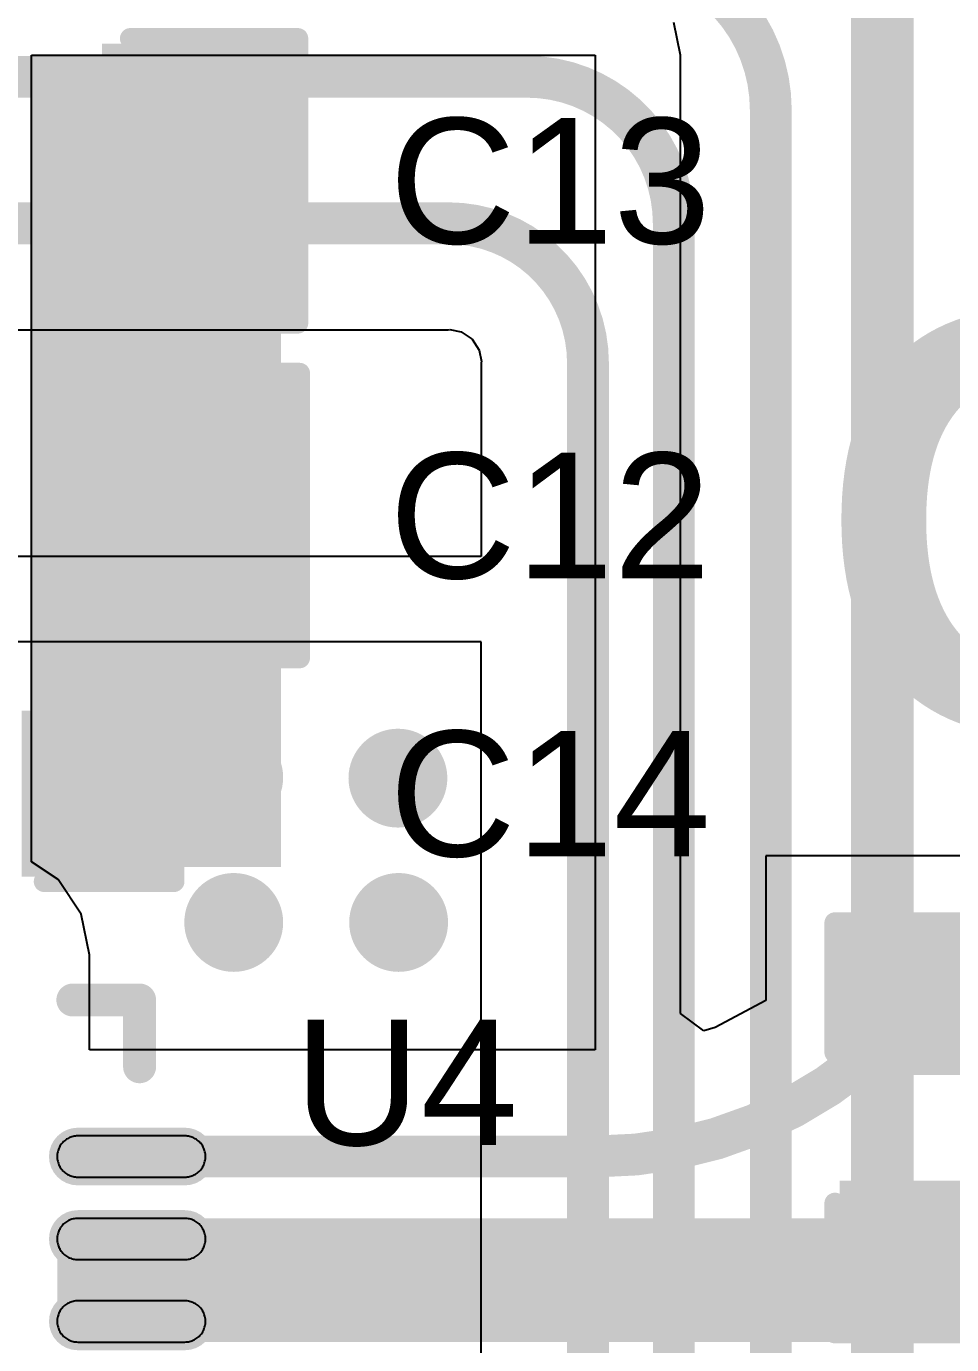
# Model space of a CAD drawing. Header units: inches. Extents: x 0.38 to 9.66, y 2.79 to 4.95.
# Drawn here: x 5.5558 to 5.7769, y 3.954 to 4.269 of the extents above; entities that cross this region are included whole.
import ezdxf

# ---------------------------------------------------------------- set-up
doc = ezdxf.new("R2010")
doc.units = ezdxf.units.IN
doc.header["$MEASUREMENT"] = 0
for name, color, linetype in [('Bottom Layer', 5, 'Continuous'), ('Top Layer', 1, 'Continuous'), ('Top Overlay', 2, 'Continuous'), ('Top Paste', 8, 'Continuous'), ('Top Solder', 216, 'Continuous'), ('Via Holes', 16, 'Continuous')]:
    doc.layers.add(name, color=color, linetype=linetype)
doc.styles.add('Arial', font='', dxfattribs={"height": 0.2})
doc.styles.add('Arial_Bold', font='', dxfattribs={"height": 0.2})
doc.styles.get('Arial').set_extended_font_data('Arial')
doc.styles.get('Arial_Bold').set_extended_font_data('Arial', bold=True)

# ---------------------------------------------------------------- blocks, each defined once
blk = doc.blocks.new('QFN_32_L5_0_W5_0_P0_50_BL_EP3_8_4')
at = {"layer": 'Top Layer'}
h = blk.add_hatch(color=1, dxfattribs=at)
edge = h.paths.add_edge_path()
edge.add_arc((-0.0689, 0.091535), 0.004921, 180, 360)
edge.add_line((-0.063979, 0.091535), (-0.063979, 0.117125))
edge.add_arc((-0.0689, 0.117125), 0.004921, 0, 180)
edge.add_line((-0.073821, 0.117125), (-0.073821, 0.091535))
h = blk.add_hatch(color=1, dxfattribs=at)
edge = h.paths.add_edge_path()
edge.add_arc((-0.0492, 0.091535), 0.004921, 180, 360)
edge.add_line((-0.044278, 0.091535), (-0.044278, 0.117125))
edge.add_arc((-0.0492, 0.117125), 0.004921, 0, 180)
edge.add_line((-0.054122, 0.117125), (-0.054122, 0.091535))
h = blk.add_hatch(color=1, dxfattribs=at)
edge = h.paths.add_edge_path()
edge.add_arc((-0.0295, 0.091535), 0.004921, 180, 360)
edge.add_line((-0.024578, 0.091535), (-0.024578, 0.117125))
edge.add_arc((-0.0295, 0.117125), 0.004921, 0, 180)
edge.add_line((-0.034422, 0.117125), (-0.034422, 0.091535))
at = {"layer": 'Top Solder'}
h = blk.add_hatch(color=216, dxfattribs=at)
edge = h.paths.add_edge_path()
edge.add_arc((-0.0689, 0.091535), 0.00689, 180, 360)
edge.add_line((-0.06201, 0.091535), (-0.06201, 0.117125))
edge.add_arc((-0.0689, 0.117125), 0.00689, 0, 180)
edge.add_line((-0.07579, 0.117125), (-0.07579, 0.091535))
h = blk.add_hatch(color=216, dxfattribs=at)
edge = h.paths.add_edge_path()
edge.add_arc((-0.0492, 0.091535), 0.00689, 180, 360)
edge.add_line((-0.042309, 0.091535), (-0.042309, 0.117125))
edge.add_arc((-0.0492, 0.117125), 0.00689, 0, 180)
edge.add_line((-0.056091, 0.117125), (-0.056091, 0.091535))
h = blk.add_hatch(color=216, dxfattribs=at)
edge = h.paths.add_edge_path()
edge.add_arc((-0.0295, 0.091535), 0.00689, 180, 360)
edge.add_line((-0.02261, 0.091535), (-0.02261, 0.117125))
edge.add_arc((-0.0295, 0.117125), 0.00689, 0, 180)
edge.add_line((-0.03639, 0.117125), (-0.03639, 0.091535))
at = {"layer": 'Top Overlay'}
for points in [[(-0.106303, 0.090353, 0.007874, 0.007874, 0), (-0.106303, 0.106303, 0.007874, 0.007874, 0)], [(-0.090353, 0.106303, 0.007874, 0.007874, 0), (-0.106303, 0.106303, 0.007874, 0.007874, 0)]]:
    blk.add_lwpolyline(points, format="xyseb", dxfattribs=at)
for points in [[(-0.108272, 0.106303, 0.003937, 0.003937, 1), (-0.104334, 0.106303, 0.003937, 0.003937, 1)], [(-0.108272, 0.106303, 0.003937, 0.003937, 1), (-0.104334, 0.106303, 0.003937, 0.003937, 1)], [(-0.092322, 0.106303, 0.003937, 0.003937, 1), (-0.088385, 0.106303, 0.003937, 0.003937, 1)], [(-0.108272, 0.090353, 0.003937, 0.003937, 1), (-0.104334, 0.090353, 0.003937, 0.003937, 1)]]:
    blk.add_lwpolyline(points, format="xyseb", close=True, dxfattribs=at)
at = {"layer": 'Top Paste'}
for p, q in [((-0.073012, 0.11983), (-0.073163, 0.119586)), ((-0.072848, 0.120064), (-0.073012, 0.11983)), ((-0.07267, 0.120289), (-0.072848, 0.120064)), ((-0.07248, 0.120503), (-0.07267, 0.120289)), ((-0.072278, 0.120705), (-0.07248, 0.120503)), ((-0.072064, 0.120895), (-0.072278, 0.120705)), ((-0.071839, 0.121073), (-0.072064, 0.120895)), ((-0.071605, 0.121237), (-0.071839, 0.121073)), ((-0.071361, 0.121388), (-0.071605, 0.121237)), ((-0.071109, 0.121523), (-0.071361, 0.121388)), ((-0.07085, 0.121644), (-0.071109, 0.121523)), ((-0.070583, 0.12175), (-0.07085, 0.121644)), ((-0.070312, 0.12184), (-0.070583, 0.12175)), ((-0.070035, 0.121914), (-0.070312, 0.12184)), ((-0.069755, 0.121972), (-0.070035, 0.121914)), ((-0.069471, 0.122014), (-0.069755, 0.121972)), ((-0.069186, 0.122039), (-0.069471, 0.122014)), ((-0.0689, 0.122047), (-0.069186, 0.122039)), ((-0.069186, 0.122039), (-0.069186, 0.122039)), ((-0.068614, 0.122039), (-0.0689, 0.122047)), ((-0.068329, 0.122014), (-0.068614, 0.122039)), ((-0.068045, 0.121972), (-0.068329, 0.122014)), ((-0.067765, 0.121914), (-0.068045, 0.121972)), ((-0.067488, 0.12184), (-0.067765, 0.121914)), ((-0.067217, 0.12175), (-0.067488, 0.12184)), ((-0.06695, 0.121644), (-0.067217, 0.12175)), ((-0.066691, 0.121523), (-0.06695, 0.121644)), ((-0.066439, 0.121388), (-0.066691, 0.121523)), ((-0.066195, 0.121237), (-0.066439, 0.121388)), ((-0.065961, 0.121073), (-0.066195, 0.121237)), ((-0.065736, 0.120895), (-0.065961, 0.121073)), ((-0.065522, 0.120705), (-0.065736, 0.120895)), ((-0.06532, 0.120503), (-0.065522, 0.120705)), ((-0.06513, 0.120289), (-0.06532, 0.120503)), ((-0.064952, 0.120064), (-0.06513, 0.120289)), ((-0.064788, 0.11983), (-0.064952, 0.120064)), ((-0.064637, 0.119586), (-0.064788, 0.11983)), ((-0.053312, 0.11983), (-0.053463, 0.119586)), ((-0.053148, 0.120064), (-0.053312, 0.11983)), ((-0.05297, 0.120289), (-0.053148, 0.120064)), ((-0.05278, 0.120503), (-0.05297, 0.120289)), ((-0.052578, 0.120705), (-0.05278, 0.120503)), ((-0.052364, 0.120895), (-0.052578, 0.120705)), ((-0.052139, 0.121073), (-0.052364, 0.120895)), ((-0.051905, 0.121237), (-0.052139, 0.121073)), ((-0.051661, 0.121388), (-0.051905, 0.121237)), ((-0.051409, 0.121523), (-0.051661, 0.121388)), ((-0.05115, 0.121644), (-0.051409, 0.121523)), ((-0.050883, 0.12175), (-0.05115, 0.121644)), ((-0.050612, 0.12184), (-0.050883, 0.12175)), ((-0.050335, 0.121914), (-0.050612, 0.12184)), ((-0.050055, 0.121972), (-0.050335, 0.121914)), ((-0.049771, 0.122014), (-0.050055, 0.121972)), ((-0.049486, 0.122039), (-0.049771, 0.122014)), ((-0.0492, 0.122047), (-0.049486, 0.122039)), ((-0.049486, 0.122039), (-0.049486, 0.122039)), ((-0.048914, 0.122039), (-0.0492, 0.122047)), ((-0.048629, 0.122014), (-0.048914, 0.122039)), ((-0.048345, 0.121972), (-0.048629, 0.122014)), ((-0.048065, 0.121914), (-0.048345, 0.121972)), ((-0.047788, 0.12184), (-0.048065, 0.121914)), ((-0.047517, 0.12175), (-0.047788, 0.12184)), ((-0.04725, 0.121644), (-0.047517, 0.12175)), ((-0.046991, 0.121523), (-0.04725, 0.121644)), ((-0.046739, 0.121388), (-0.046991, 0.121523)), ((-0.046495, 0.121237), (-0.046739, 0.121388)), ((-0.046261, 0.121073), (-0.046495, 0.121237)), ((-0.046036, 0.120895), (-0.046261, 0.121073)), ((-0.045822, 0.120705), (-0.046036, 0.120895)), ((-0.04562, 0.120503), (-0.045822, 0.120705)), ((-0.04543, 0.120289), (-0.04562, 0.120503)), ((-0.045252, 0.120064), (-0.04543, 0.120289)), ((-0.045088, 0.11983), (-0.045252, 0.120064)), ((-0.044937, 0.119586), (-0.045088, 0.11983)), ((-0.033612, 0.11983), (-0.033763, 0.119586)), ((-0.033448, 0.120064), (-0.033612, 0.11983)), ((-0.03327, 0.120289), (-0.033448, 0.120064)), ((-0.03308, 0.120503), (-0.03327, 0.120289)), ((-0.032878, 0.120705), (-0.03308, 0.120503)), ((-0.032664, 0.120895), (-0.032878, 0.120705)), ((-0.032439, 0.121073), (-0.032664, 0.120895)), ((-0.032205, 0.121237), (-0.032439, 0.121073)), ((-0.031961, 0.121388), (-0.032205, 0.121237)), ((-0.031709, 0.121523), (-0.031961, 0.121388)), ((-0.03145, 0.121644), (-0.031709, 0.121523)), ((-0.031183, 0.12175), (-0.03145, 0.121644)), ((-0.030912, 0.12184), (-0.031183, 0.12175)), ((-0.030635, 0.121914), (-0.030912, 0.12184)), ((-0.030355, 0.121972), (-0.030635, 0.121914)), ((-0.030071, 0.122014), (-0.030355, 0.121972)), ((-0.029786, 0.122039), (-0.030071, 0.122014)), ((-0.0295, 0.122047), (-0.029786, 0.122039)), ((-0.029786, 0.122039), (-0.029786, 0.122039)), ((-0.029214, 0.122039), (-0.0295, 0.122047)), ((-0.028929, 0.122014), (-0.029214, 0.122039)), ((-0.028645, 0.121972), (-0.028929, 0.122014)), ((-0.028365, 0.121914), (-0.028645, 0.121972)), ((-0.028088, 0.12184), (-0.028365, 0.121914)), ((-0.027817, 0.12175), (-0.028088, 0.12184)), ((-0.02755, 0.121644), (-0.027817, 0.12175)), ((-0.027291, 0.121523), (-0.02755, 0.121644)), ((-0.027039, 0.121388), (-0.027291, 0.121523)), ((-0.026795, 0.121237), (-0.027039, 0.121388)), ((-0.026561, 0.121073), (-0.026795, 0.121237)), ((-0.026336, 0.120895), (-0.026561, 0.121073)), ((-0.026122, 0.120705), (-0.026336, 0.120895)), ((-0.02592, 0.120503), (-0.026122, 0.120705)), ((-0.02573, 0.120289), (-0.02592, 0.120503)), ((-0.025552, 0.120064), (-0.02573, 0.120289)), ((-0.025388, 0.11983), (-0.025552, 0.120064)), ((-0.025237, 0.119586), (-0.025388, 0.11983)), ((-0.073814, 0.117411), (-0.073822, 0.117125)), ((-0.073822, 0.117125), (-0.073822, 0.091535)), ((-0.073789, 0.117696), (-0.073814, 0.117411)), ((-0.073747, 0.11798), (-0.073789, 0.117696)), ((-0.073689, 0.11826), (-0.073747, 0.11798)), ((-0.073615, 0.118537), (-0.073689, 0.11826)), ((-0.073525, 0.118808), (-0.073615, 0.118537)), ((-0.073419, 0.119075), (-0.073525, 0.118808)), ((-0.073298, 0.119334), (-0.073419, 0.119075)), ((-0.073163, 0.119586), (-0.073298, 0.119334)), ((-0.064502, 0.119334), (-0.064637, 0.119586)), ((-0.064381, 0.119075), (-0.064502, 0.119334)), ((-0.064275, 0.118808), (-0.064381, 0.119075)), ((-0.064185, 0.118537), (-0.064275, 0.118808)), ((-0.064111, 0.11826), (-0.064185, 0.118537)), ((-0.064053, 0.11798), (-0.064111, 0.11826)), ((-0.064011, 0.117696), (-0.064053, 0.11798)), ((-0.063986, 0.117411), (-0.064011, 0.117696)), ((-0.063978, 0.117125), (-0.063986, 0.117411)), ((-0.063978, 0.091535), (-0.063978, 0.117125)), ((-0.054114, 0.117411), (-0.054122, 0.117125)), ((-0.054122, 0.117125), (-0.054122, 0.091535)), ((-0.054089, 0.117696), (-0.054114, 0.117411)), ((-0.054047, 0.11798), (-0.054089, 0.117696)), ((-0.053989, 0.11826), (-0.054047, 0.11798)), ((-0.053915, 0.118537), (-0.053989, 0.11826)), ((-0.053825, 0.118808), (-0.053915, 0.118537)), ((-0.053719, 0.119075), (-0.053825, 0.118808)), ((-0.053598, 0.119334), (-0.053719, 0.119075)), ((-0.053463, 0.119586), (-0.053598, 0.119334)), ((-0.044802, 0.119334), (-0.044937, 0.119586)), ((-0.044681, 0.119075), (-0.044802, 0.119334)), ((-0.044575, 0.118808), (-0.044681, 0.119075)), ((-0.044485, 0.118537), (-0.044575, 0.118808)), ((-0.044411, 0.11826), (-0.044485, 0.118537)), ((-0.044353, 0.11798), (-0.044411, 0.11826)), ((-0.044311, 0.117696), (-0.044353, 0.11798)), ((-0.044286, 0.117411), (-0.044311, 0.117696)), ((-0.044278, 0.117125), (-0.044286, 0.117411)), ((-0.044278, 0.091535), (-0.044278, 0.117125)), ((-0.034414, 0.117411), (-0.034422, 0.117125)), ((-0.034422, 0.117125), (-0.034422, 0.091535)), ((-0.034389, 0.117696), (-0.034414, 0.117411)), ((-0.034347, 0.11798), (-0.034389, 0.117696)), ((-0.034289, 0.11826), (-0.034347, 0.11798)), ((-0.034215, 0.118537), (-0.034289, 0.11826)), ((-0.034125, 0.118808), (-0.034215, 0.118537)), ((-0.034019, 0.119075), (-0.034125, 0.118808)), ((-0.033898, 0.119334), (-0.034019, 0.119075)), ((-0.033763, 0.119586), (-0.033898, 0.119334)), ((-0.025102, 0.119334), (-0.025237, 0.119586)), ((-0.024981, 0.119075), (-0.025102, 0.119334)), ((-0.024875, 0.118808), (-0.024981, 0.119075)), ((-0.024785, 0.118537), (-0.024875, 0.118808)), ((-0.024711, 0.11826), (-0.024785, 0.118537)), ((-0.024653, 0.11798), (-0.024711, 0.11826)), ((-0.024611, 0.117696), (-0.024653, 0.11798)), ((-0.024586, 0.117411), (-0.024611, 0.117696)), ((-0.024578, 0.117125), (-0.024586, 0.117411)), ((-0.024578, 0.091535), (-0.024578, 0.117125)), ((-0.073822, 0.091535), (-0.073814, 0.091249)), ((-0.063986, 0.091249), (-0.063978, 0.091535)), ((-0.054122, 0.091535), (-0.054114, 0.091249)), ((-0.044286, 0.091249), (-0.044278, 0.091535)), ((-0.034422, 0.091535), (-0.034414, 0.091249)), ((-0.024586, 0.091249), (-0.024578, 0.091535)), ((-0.073814, 0.091249), (-0.073789, 0.090964)), ((-0.073789, 0.090964), (-0.073747, 0.09068)), ((-0.073747, 0.09068), (-0.073689, 0.0904)), ((-0.073689, 0.0904), (-0.073615, 0.090123)), ((-0.073615, 0.090123), (-0.073525, 0.089852)), ((-0.073525, 0.089852), (-0.073419, 0.089585)), ((-0.073419, 0.089585), (-0.073298, 0.089326)), ((-0.073298, 0.089326), (-0.073163, 0.089074)), ((-0.073163, 0.089074), (-0.073012, 0.08883)), ((-0.073012, 0.08883), (-0.072848, 0.088596)), ((-0.072848, 0.088596), (-0.07267, 0.088371)), ((-0.07267, 0.088371), (-0.07248, 0.088157)), ((-0.06532, 0.088157), (-0.06513, 0.088371)), ((-0.06513, 0.088371), (-0.064952, 0.088596)), ((-0.064952, 0.088596), (-0.064788, 0.08883)), ((-0.064788, 0.08883), (-0.064637, 0.089074)), ((-0.064637, 0.089074), (-0.064502, 0.089326)), ((-0.064502, 0.089326), (-0.064381, 0.089585)), ((-0.064381, 0.089585), (-0.064275, 0.089852)), ((-0.064275, 0.089852), (-0.064185, 0.090123)), ((-0.064185, 0.090123), (-0.064111, 0.0904)), ((-0.064111, 0.0904), (-0.064053, 0.09068)), ((-0.064053, 0.09068), (-0.064011, 0.090964)), ((-0.064011, 0.090964), (-0.063986, 0.091249)), ((-0.054114, 0.091249), (-0.054089, 0.090964)), ((-0.054089, 0.090964), (-0.054047, 0.09068)), ((-0.054047, 0.09068), (-0.053989, 0.0904)), ((-0.053989, 0.0904), (-0.053915, 0.090123)), ((-0.053915, 0.090123), (-0.053825, 0.089852)), ((-0.053825, 0.089852), (-0.053719, 0.089585)), ((-0.053719, 0.089585), (-0.053598, 0.089326)), ((-0.053598, 0.089326), (-0.053463, 0.089074)), ((-0.053463, 0.089074), (-0.053312, 0.08883)), ((-0.053312, 0.08883), (-0.053148, 0.088596)), ((-0.053148, 0.088596), (-0.05297, 0.088371)), ((-0.05297, 0.088371), (-0.05278, 0.088157)), ((-0.04562, 0.088157), (-0.04543, 0.088371)), ((-0.04543, 0.088371), (-0.045252, 0.088596)), ((-0.045252, 0.088596), (-0.045088, 0.08883)), ((-0.045088, 0.08883), (-0.044937, 0.089074)), ((-0.044937, 0.089074), (-0.044802, 0.089326)), ((-0.044802, 0.089326), (-0.044681, 0.089585)), ((-0.044681, 0.089585), (-0.044575, 0.089852)), ((-0.044575, 0.089852), (-0.044485, 0.090123)), ((-0.044485, 0.090123), (-0.044411, 0.0904)), ((-0.044411, 0.0904), (-0.044353, 0.09068)), ((-0.044353, 0.09068), (-0.044311, 0.090964)), ((-0.044311, 0.090964), (-0.044286, 0.091249)), ((-0.034414, 0.091249), (-0.034389, 0.090964)), ((-0.034389, 0.090964), (-0.034347, 0.09068)), ((-0.034347, 0.09068), (-0.034289, 0.0904)), ((-0.034289, 0.0904), (-0.034215, 0.090123)), ((-0.034215, 0.090123), (-0.034125, 0.089852)), ((-0.034125, 0.089852), (-0.034019, 0.089585)), ((-0.034019, 0.089585), (-0.033898, 0.089326)), ((-0.033898, 0.089326), (-0.033763, 0.089074)), ((-0.033763, 0.089074), (-0.033612, 0.08883)), ((-0.033612, 0.08883), (-0.033448, 0.088596)), ((-0.033448, 0.088596), (-0.03327, 0.088371)), ((-0.03327, 0.088371), (-0.03308, 0.088157)), ((-0.02592, 0.088157), (-0.02573, 0.088371)), ((-0.02573, 0.088371), (-0.025552, 0.088596)), ((-0.025552, 0.088596), (-0.025388, 0.08883)), ((-0.025388, 0.08883), (-0.025237, 0.089074)), ((-0.025237, 0.089074), (-0.025102, 0.089326)), ((-0.025102, 0.089326), (-0.024981, 0.089585)), ((-0.024981, 0.089585), (-0.024875, 0.089852)), ((-0.024875, 0.089852), (-0.024785, 0.090123)), ((-0.024785, 0.090123), (-0.024711, 0.0904)), ((-0.024711, 0.0904), (-0.024653, 0.09068)), ((-0.024653, 0.09068), (-0.024611, 0.090964)), ((-0.024611, 0.090964), (-0.024586, 0.091249)), ((-0.07248, 0.088157), (-0.072278, 0.087955)), ((-0.072278, 0.087955), (-0.072064, 0.087765)), ((-0.072064, 0.087765), (-0.071839, 0.087587)), ((-0.071839, 0.087587), (-0.071605, 0.087423)), ((-0.071605, 0.087423), (-0.071361, 0.087272)), ((-0.071361, 0.087272), (-0.071109, 0.087137)), ((-0.071109, 0.087137), (-0.07085, 0.087016)), ((-0.07085, 0.087016), (-0.070583, 0.08691)), ((-0.070583, 0.08691), (-0.070312, 0.08682)), ((-0.070312, 0.08682), (-0.070035, 0.086746)), ((-0.070035, 0.086746), (-0.069755, 0.086688)), ((-0.069755, 0.086688), (-0.069471, 0.086646)), ((-0.069471, 0.086646), (-0.069186, 0.086621)), ((-0.069186, 0.086621), (-0.0689, 0.086613)), ((-0.0689, 0.086613), (-0.068614, 0.086621)), ((-0.068614, 0.086621), (-0.068329, 0.086646)), ((-0.068329, 0.086646), (-0.068045, 0.086688)), ((-0.068045, 0.086688), (-0.067765, 0.086746)), ((-0.067765, 0.086746), (-0.067488, 0.08682)), ((-0.067488, 0.08682), (-0.067217, 0.08691)), ((-0.067217, 0.08691), (-0.06695, 0.087016)), ((-0.06695, 0.087016), (-0.066691, 0.087137)), ((-0.066691, 0.087137), (-0.066439, 0.087272)), ((-0.066439, 0.087272), (-0.066195, 0.087423)), ((-0.066195, 0.087423), (-0.065961, 0.087587)), ((-0.065961, 0.087587), (-0.065736, 0.087765)), ((-0.065736, 0.087765), (-0.065522, 0.087955)), ((-0.065522, 0.087955), (-0.06532, 0.088157)), ((-0.05278, 0.088157), (-0.052578, 0.087955)), ((-0.052578, 0.087955), (-0.052364, 0.087765)), ((-0.052364, 0.087765), (-0.052139, 0.087587)), ((-0.052139, 0.087587), (-0.051905, 0.087423)), ((-0.051905, 0.087423), (-0.051661, 0.087272)), ((-0.051661, 0.087272), (-0.051409, 0.087137)), ((-0.051409, 0.087137), (-0.05115, 0.087016)), ((-0.05115, 0.087016), (-0.050883, 0.08691)), ((-0.050883, 0.08691), (-0.050612, 0.08682)), ((-0.050612, 0.08682), (-0.050335, 0.086746)), ((-0.050335, 0.086746), (-0.050055, 0.086688)), ((-0.050055, 0.086688), (-0.049771, 0.086646)), ((-0.049771, 0.086646), (-0.049486, 0.086621)), ((-0.049486, 0.086621), (-0.0492, 0.086613)), ((-0.0492, 0.086613), (-0.048914, 0.086621)), ((-0.048914, 0.086621), (-0.048629, 0.086646)), ((-0.048629, 0.086646), (-0.048345, 0.086688)), ((-0.048345, 0.086688), (-0.048065, 0.086746)), ((-0.048065, 0.086746), (-0.047788, 0.08682)), ((-0.047788, 0.08682), (-0.047517, 0.08691)), ((-0.047517, 0.08691), (-0.04725, 0.087016)), ((-0.04725, 0.087016), (-0.046991, 0.087137)), ((-0.046991, 0.087137), (-0.046739, 0.087272)), ((-0.046739, 0.087272), (-0.046495, 0.087423)), ((-0.046495, 0.087423), (-0.046261, 0.087587)), ((-0.046261, 0.087587), (-0.046036, 0.087765)), ((-0.046036, 0.087765), (-0.045822, 0.087955)), ((-0.045822, 0.087955), (-0.04562, 0.088157)), ((-0.03308, 0.088157), (-0.032878, 0.087955)), ((-0.032878, 0.087955), (-0.032664, 0.087765)), ((-0.032664, 0.087765), (-0.032439, 0.087587)), ((-0.032439, 0.087587), (-0.032205, 0.087423)), ((-0.032205, 0.087423), (-0.031961, 0.087272)), ((-0.031961, 0.087272), (-0.031709, 0.087137)), ((-0.031709, 0.087137), (-0.03145, 0.087016)), ((-0.03145, 0.087016), (-0.031183, 0.08691)), ((-0.031183, 0.08691), (-0.030912, 0.08682)), ((-0.030912, 0.08682), (-0.030635, 0.086746)), ((-0.030635, 0.086746), (-0.030355, 0.086688)), ((-0.030355, 0.086688), (-0.030071, 0.086646)), ((-0.030071, 0.086646), (-0.029786, 0.086621)), ((-0.029786, 0.086621), (-0.0295, 0.086613)), ((-0.0295, 0.086613), (-0.029214, 0.086621)), ((-0.029214, 0.086621), (-0.028929, 0.086646)), ((-0.028929, 0.086646), (-0.028645, 0.086688)), ((-0.028645, 0.086688), (-0.028365, 0.086746)), ((-0.028365, 0.086746), (-0.028088, 0.08682)), ((-0.028088, 0.08682), (-0.027817, 0.08691)), ((-0.027817, 0.08691), (-0.02755, 0.087016)), ((-0.02755, 0.087016), (-0.027291, 0.087137)), ((-0.027291, 0.087137), (-0.027039, 0.087272)), ((-0.027039, 0.087272), (-0.026795, 0.087423)), ((-0.026795, 0.087423), (-0.026561, 0.087587)), ((-0.026561, 0.087587), (-0.026336, 0.087765)), ((-0.026336, 0.087765), (-0.026122, 0.087955)), ((-0.026122, 0.087955), (-0.02592, 0.088157))]:
    blk.add_line(p, q, dxfattribs=at)
blk = doc.blocks.new('C___0603_49')
at = {"layer": 'Top Layer'}
for points in [[(-0.015, 0.0175), (-0.015, -0.0175), (-0.045, -0.0175), (-0.045, 0.0175)], [(0.045, 0.0175), (0.045, -0.0175), (0.015, -0.0175), (0.015, 0.0175)]]:
    blk.add_hatch(color=1, dxfattribs=at).paths.add_polyline_path(points)
at = {"layer": 'Top Paste'}
for points in [[(-0.015, 0.0175), (-0.015, -0.0175), (-0.045, -0.0175), (-0.045, 0.0175)], [(0.045, 0.0175), (0.045, -0.0175), (0.015, -0.0175), (0.015, 0.0175)]]:
    blk.add_hatch(color=8, dxfattribs=at).paths.add_polyline_path(points)
at = {"layer": 'Top Solder'}
for points in [[(-0.01264, 0.01986), (-0.01264, -0.01986), (-0.04736, -0.01986), (-0.04736, 0.01986)], [(0.04736, 0.01986), (0.04736, -0.01986), (0.01264, -0.01986), (0.01264, 0.01986)]]:
    blk.add_hatch(color=216, dxfattribs=at).paths.add_polyline_path(points)
at = {"layer": 'Top Overlay'}
for points in [[(-0.049, 0.021, 0.005, 0.005, 0), (-0.049, -0.021, 0.005, 0.005, 0)], [(-0.018, 0.021, 0.005, 0.005, 0), (-0.049, 0.021, 0.005, 0.005, 0)], [(0.049, 0.021, 0.005, 0.005, 0), (0.018, 0.021, 0.005, 0.005, 0)], [(0.049, 0.021, 0.005, 0.005, 0), (0.049, -0.021, 0.005, 0.005, 0)], [(-0.018, -0.021, 0.005, 0.005, 0), (-0.049, -0.021, 0.005, 0.005, 0)], [(0.049, -0.021, 0.005, 0.005, 0), (0.018, -0.021, 0.005, 0.005, 0)]]:
    blk.add_lwpolyline(points, format="xyseb", dxfattribs=at)
for points in [[(-0.05025, 0.021, 0.0025, 0.0025, 1), (-0.04775, 0.021, 0.0025, 0.0025, 1)], [(-0.05025, 0.021, 0.0025, 0.0025, 1), (-0.04775, 0.021, 0.0025, 0.0025, 1)], [(-0.01925, 0.021, 0.0025, 0.0025, 1), (-0.01675, 0.021, 0.0025, 0.0025, 1)], [(0.01675, 0.021, 0.0025, 0.0025, 1), (0.01925, 0.021, 0.0025, 0.0025, 1)], [(0.04775, 0.021, 0.0025, 0.0025, 1), (0.05025, 0.021, 0.0025, 0.0025, 1)], [(0.04775, 0.021, 0.0025, 0.0025, 1), (0.05025, 0.021, 0.0025, 0.0025, 1)], [(-0.05025, -0.021, 0.0025, 0.0025, 1), (-0.04775, -0.021, 0.0025, 0.0025, 1)], [(-0.05025, -0.021, 0.0025, 0.0025, 1), (-0.04775, -0.021, 0.0025, 0.0025, 1)], [(-0.01925, -0.021, 0.0025, 0.0025, 1), (-0.01675, -0.021, 0.0025, 0.0025, 1)], [(0.01675, -0.021, 0.0025, 0.0025, 1), (0.01925, -0.021, 0.0025, 0.0025, 1)], [(0.04775, -0.021, 0.0025, 0.0025, 1), (0.05025, -0.021, 0.0025, 0.0025, 1)], [(0.04775, -0.021, 0.0025, 0.0025, 1), (0.05025, -0.021, 0.0025, 0.0025, 1)]]:
    blk.add_lwpolyline(points, format="xyseb", close=True, dxfattribs=at)
blk = doc.blocks.new('C___0805_50')
at = {"layer": 'Top Layer'}
for points in [[(-0.06, 0.03), (-0.02, 0.03), (-0.02, -0.03), (-0.06, -0.03)], [(0.02, 0.03), (0.06, 0.03), (0.06, -0.03), (0.02, -0.03)]]:
    blk.add_hatch(color=1, dxfattribs=at).paths.add_polyline_path(points)
at = {"layer": 'Top Paste'}
for points in [[(-0.06, 0.03), (-0.02, 0.03), (-0.02, -0.03), (-0.06, -0.03)], [(0.02, 0.03), (0.06, 0.03), (0.06, -0.03), (0.02, -0.03)]]:
    blk.add_hatch(color=8, dxfattribs=at).paths.add_polyline_path(points)
at = {"layer": 'Top Solder'}
for points in [[(-0.06276, 0.03276), (-0.01724, 0.03276), (-0.01724, -0.03276), (-0.06276, -0.03276)], [(0.01724, 0.03276), (0.06276, 0.03276), (0.06276, -0.03276), (0.01724, -0.03276)]]:
    blk.add_hatch(color=216, dxfattribs=at).paths.add_polyline_path(points)
at = {"layer": 'Top Overlay'}
for points in [[(-0.064, 0.034, 0.005, 0.005, 0), (-0.064, -0.034, 0.005, 0.005, 0)], [(-0.024, 0.034, 0.005, 0.005, 0), (-0.064, 0.034, 0.005, 0.005, 0)], [(0.064, 0.034, 0.005, 0.005, 0), (0.024, 0.034, 0.005, 0.005, 0)], [(0.064, 0.034, 0.005, 0.005, 0), (0.064, -0.034, 0.005, 0.005, 0)], [(-0.024, -0.034, 0.005, 0.005, 0), (-0.064, -0.034, 0.005, 0.005, 0)], [(0.064, -0.034, 0.005, 0.005, 0), (0.024, -0.034, 0.005, 0.005, 0)]]:
    blk.add_lwpolyline(points, format="xyseb", dxfattribs=at)
for points in [[(-0.06525, 0.034, 0.0025, 0.0025, 1), (-0.06275, 0.034, 0.0025, 0.0025, 1)], [(-0.06525, 0.034, 0.0025, 0.0025, 1), (-0.06275, 0.034, 0.0025, 0.0025, 1)], [(-0.02525, 0.034, 0.0025, 0.0025, 1), (-0.02275, 0.034, 0.0025, 0.0025, 1)], [(0.02275, 0.034, 0.0025, 0.0025, 1), (0.02525, 0.034, 0.0025, 0.0025, 1)], [(0.06275, 0.034, 0.0025, 0.0025, 1), (0.06525, 0.034, 0.0025, 0.0025, 1)], [(0.06275, 0.034, 0.0025, 0.0025, 1), (0.06525, 0.034, 0.0025, 0.0025, 1)], [(-0.06525, -0.034, 0.0025, 0.0025, 1), (-0.06275, -0.034, 0.0025, 0.0025, 1)], [(-0.06525, -0.034, 0.0025, 0.0025, 1), (-0.06275, -0.034, 0.0025, 0.0025, 1)], [(-0.02525, -0.034, 0.0025, 0.0025, 1), (-0.02275, -0.034, 0.0025, 0.0025, 1)], [(0.02275, -0.034, 0.0025, 0.0025, 1), (0.02525, -0.034, 0.0025, 0.0025, 1)], [(0.06275, -0.034, 0.0025, 0.0025, 1), (0.06525, -0.034, 0.0025, 0.0025, 1)], [(0.06275, -0.034, 0.0025, 0.0025, 1), (0.06525, -0.034, 0.0025, 0.0025, 1)]]:
    blk.add_lwpolyline(points, format="xyseb", close=True, dxfattribs=at)
blk = doc.blocks.new('C___0805_51')
at = {"layer": 'Top Layer'}
for points in [[(-0.06, 0.03), (-0.02, 0.03), (-0.02, -0.03), (-0.06, -0.03)], [(0.02, 0.03), (0.06, 0.03), (0.06, -0.03), (0.02, -0.03)]]:
    blk.add_hatch(color=1, dxfattribs=at).paths.add_polyline_path(points)
at = {"layer": 'Top Paste'}
for points in [[(-0.06, 0.03), (-0.02, 0.03), (-0.02, -0.03), (-0.06, -0.03)], [(0.02, 0.03), (0.06, 0.03), (0.06, -0.03), (0.02, -0.03)]]:
    blk.add_hatch(color=8, dxfattribs=at).paths.add_polyline_path(points)
at = {"layer": 'Top Solder'}
for points in [[(-0.06276, 0.03276), (-0.01724, 0.03276), (-0.01724, -0.03276), (-0.06276, -0.03276)], [(0.01724, 0.03276), (0.06276, 0.03276), (0.06276, -0.03276), (0.01724, -0.03276)]]:
    blk.add_hatch(color=216, dxfattribs=at).paths.add_polyline_path(points)
at = {"layer": 'Top Overlay'}
for points in [[(-0.064, 0.034, 0.005, 0.005, 0), (-0.064, -0.034, 0.005, 0.005, 0)], [(-0.024, 0.034, 0.005, 0.005, 0), (-0.064, 0.034, 0.005, 0.005, 0)], [(0.064, 0.034, 0.005, 0.005, 0), (0.024, 0.034, 0.005, 0.005, 0)], [(0.064, 0.034, 0.005, 0.005, 0), (0.064, -0.034, 0.005, 0.005, 0)], [(-0.024, -0.034, 0.005, 0.005, 0), (-0.064, -0.034, 0.005, 0.005, 0)], [(0.064, -0.034, 0.005, 0.005, 0), (0.024, -0.034, 0.005, 0.005, 0)]]:
    blk.add_lwpolyline(points, format="xyseb", dxfattribs=at)
for points in [[(-0.06525, 0.034, 0.0025, 0.0025, 1), (-0.06275, 0.034, 0.0025, 0.0025, 1)], [(-0.06525, 0.034, 0.0025, 0.0025, 1), (-0.06275, 0.034, 0.0025, 0.0025, 1)], [(-0.02525, 0.034, 0.0025, 0.0025, 1), (-0.02275, 0.034, 0.0025, 0.0025, 1)], [(0.02275, 0.034, 0.0025, 0.0025, 1), (0.02525, 0.034, 0.0025, 0.0025, 1)], [(0.06275, 0.034, 0.0025, 0.0025, 1), (0.06525, 0.034, 0.0025, 0.0025, 1)], [(0.06275, 0.034, 0.0025, 0.0025, 1), (0.06525, 0.034, 0.0025, 0.0025, 1)], [(-0.06525, -0.034, 0.0025, 0.0025, 1), (-0.06275, -0.034, 0.0025, 0.0025, 1)], [(-0.06525, -0.034, 0.0025, 0.0025, 1), (-0.06275, -0.034, 0.0025, 0.0025, 1)], [(-0.02525, -0.034, 0.0025, 0.0025, 1), (-0.02275, -0.034, 0.0025, 0.0025, 1)], [(0.02275, -0.034, 0.0025, 0.0025, 1), (0.02525, -0.034, 0.0025, 0.0025, 1)], [(0.06275, -0.034, 0.0025, 0.0025, 1), (0.06525, -0.034, 0.0025, 0.0025, 1)], [(0.06275, -0.034, 0.0025, 0.0025, 1), (0.06525, -0.034, 0.0025, 0.0025, 1)]]:
    blk.add_lwpolyline(points, format="xyseb", close=True, dxfattribs=at)
blk = doc.blocks.new('C___0603_55')
at = {"layer": 'Top Layer'}
for points in [[(-0.015, 0.0175), (-0.015, -0.0175), (-0.045, -0.0175), (-0.045, 0.0175)], [(0.045, 0.0175), (0.045, -0.0175), (0.015, -0.0175), (0.015, 0.0175)]]:
    blk.add_hatch(color=1, dxfattribs=at).paths.add_polyline_path(points)
at = {"layer": 'Top Paste'}
for points in [[(-0.015, 0.0175), (-0.015, -0.0175), (-0.045, -0.0175), (-0.045, 0.0175)], [(0.045, 0.0175), (0.045, -0.0175), (0.015, -0.0175), (0.015, 0.0175)]]:
    blk.add_hatch(color=8, dxfattribs=at).paths.add_polyline_path(points)
at = {"layer": 'Top Solder'}
for points in [[(-0.01264, 0.01986), (-0.01264, -0.01986), (-0.04736, -0.01986), (-0.04736, 0.01986)], [(0.04736, 0.01986), (0.04736, -0.01986), (0.01264, -0.01986), (0.01264, 0.01986)]]:
    blk.add_hatch(color=216, dxfattribs=at).paths.add_polyline_path(points)
at = {"layer": 'Top Overlay'}
for points in [[(-0.049, -0.021, 0.005, 0.005, 0), (-0.049, 0.021, 0.005, 0.005, 0)], [(-0.018, 0.021, 0.005, 0.005, 0), (-0.049, 0.021, 0.005, 0.005, 0)], [(0.049, 0.021, 0.005, 0.005, 0), (0.018, 0.021, 0.005, 0.005, 0)], [(0.049, -0.021, 0.005, 0.005, 0), (0.049, 0.021, 0.005, 0.005, 0)], [(-0.018, -0.021, 0.005, 0.005, 0), (-0.049, -0.021, 0.005, 0.005, 0)], [(0.049, -0.021, 0.005, 0.005, 0), (0.018, -0.021, 0.005, 0.005, 0)]]:
    blk.add_lwpolyline(points, format="xyseb", dxfattribs=at)
for points in [[(-0.05025, 0.021, 0.0025, 0.0025, 1), (-0.04775, 0.021, 0.0025, 0.0025, 1)], [(-0.05025, 0.021, 0.0025, 0.0025, 1), (-0.04775, 0.021, 0.0025, 0.0025, 1)], [(-0.01925, 0.021, 0.0025, 0.0025, 1), (-0.01675, 0.021, 0.0025, 0.0025, 1)], [(0.01675, 0.021, 0.0025, 0.0025, 1), (0.01925, 0.021, 0.0025, 0.0025, 1)], [(0.04775, 0.021, 0.0025, 0.0025, 1), (0.05025, 0.021, 0.0025, 0.0025, 1)], [(0.04775, 0.021, 0.0025, 0.0025, 1), (0.05025, 0.021, 0.0025, 0.0025, 1)], [(-0.05025, -0.021, 0.0025, 0.0025, 1), (-0.04775, -0.021, 0.0025, 0.0025, 1)], [(-0.05025, -0.021, 0.0025, 0.0025, 1), (-0.04775, -0.021, 0.0025, 0.0025, 1)], [(-0.01925, -0.021, 0.0025, 0.0025, 1), (-0.01675, -0.021, 0.0025, 0.0025, 1)], [(0.01675, -0.021, 0.0025, 0.0025, 1), (0.01925, -0.021, 0.0025, 0.0025, 1)], [(0.04775, -0.021, 0.0025, 0.0025, 1), (0.05025, -0.021, 0.0025, 0.0025, 1)], [(0.04775, -0.021, 0.0025, 0.0025, 1), (0.05025, -0.021, 0.0025, 0.0025, 1)]]:
    blk.add_lwpolyline(points, format="xyseb", close=True, dxfattribs=at)

msp = doc.modelspace()

# ---------------------------------------------------------------- hatches: boundary and pattern name
at = {"layer": 'Bottom Layer'}
h = msp.add_hatch(color=5, dxfattribs=at)
edge = h.paths.add_edge_path()
edge.add_arc((5.60536, 4.08959), 0.01181, 0, 360)
h = msp.add_hatch(color=5, dxfattribs=at)
edge = h.paths.add_edge_path()
edge.add_arc((5.64459, 4.0894), 0.01181, 0, 360)
h = msp.add_hatch(color=5, dxfattribs=at)
edge = h.paths.add_edge_path()
edge.add_arc((5.60536, 4.05492), 0.01181, 0, 360)
h = msp.add_hatch(color=5, dxfattribs=at)
edge = h.paths.add_edge_path()
edge.add_arc((5.64476, 4.05492), 0.01181, 0, 360)
at = {"layer": 'Top Layer'}
for points in [[(5.61667, 4.26214), (5.55708, 4.26214), (5.55708, 4.06819), (5.61667, 4.06819)], [(5.61668, 4.26215), (5.55709, 4.26215), (5.55709, 4.06819), (5.61668, 4.06819)], [(6.07823, 3.99084), (5.7525, 3.99084), (5.7525, 3.96084), (6.07823, 3.96084)], [(6.07823, 3.9842), (5.56321, 3.9842), (5.56321, 3.95466), (6.07823, 3.95466)]]:
    msp.add_hatch(color=1, dxfattribs=at).paths.add_polyline_path(points)
h = msp.add_hatch(color=1, dxfattribs=at)
edge = h.paths.add_edge_path()
edge.add_arc((5.60536, 4.08959), 0.01181, 0, 360)
h = msp.add_hatch(color=1, dxfattribs=at)
edge = h.paths.add_edge_path()
edge.add_arc((5.64459, 4.0894), 0.01181, 0, 360)
h = msp.add_hatch(color=1, dxfattribs=at)
edge = h.paths.add_edge_path()
edge.add_arc((5.60536, 4.05492), 0.01181, 0, 360)
h = msp.add_hatch(color=1, dxfattribs=at)
edge = h.paths.add_edge_path()
edge.add_arc((5.64476, 4.05492), 0.01181, 0, 360)
at = {"layer": 'Via Holes'}
h = msp.add_hatch(color=7, dxfattribs=at)
edge = h.paths.add_edge_path()
edge.add_arc((5.60536, 4.08959), 0.00591, 0, 360)
h = msp.add_hatch(color=7, dxfattribs=at)
edge = h.paths.add_edge_path()
edge.add_arc((5.64459, 4.0894), 0.00591, 0, 360)
h = msp.add_hatch(color=7, dxfattribs=at)
edge = h.paths.add_edge_path()
edge.add_arc((5.60536, 4.05492), 0.00591, 0, 360)
h = msp.add_hatch(color=7, dxfattribs=at)
edge = h.paths.add_edge_path()
edge.add_arc((5.64476, 4.05492), 0.00591, 0, 360)

# ---------------------------------------------------------------- linework, layer by layer
at = {"layer": 'Bottom Layer'}
for p, q in [((5.33047, 4.19651), (5.65663, 4.19651)), ((5.65663, 4.19651), (5.65699, 4.19658)), ((5.65699, 4.19658), (5.6597, 4.19604)), ((5.6597, 4.19604), (5.6623, 4.1943)), ((5.6623, 4.1943), (5.66404, 4.1917)), ((5.66404, 4.1917), (5.66458, 4.18899)), ((5.66458, 4.18899), (5.66451, 4.18863)), ((5.66451, 4.18863), (5.66451, 4.14239)), ((5.66451, 4.14239), (4.74872, 4.14239)), ((5.66451, 4.122), (4.74872, 4.122)), ((5.66451, 3.85528), (5.66451, 4.122))]:
    msp.add_line(p, q, dxfattribs=at)
for points in [[(5.76032, 3.51755, 0.015, 0.015, 0), (5.76032, 4.4308, 0.015, 0.015, 0)], [(5.69578, 4.287, 0.01, 0.01, -0.414214), (5.73368, 4.2491, 0.01, 0.01, 0)], [(5.311, 4.257, 0.01, 0.01, 0), (5.6755, 4.257, 0.01, 0.01, 0)], [(5.6755, 4.257, 0.01, 0.01, -0.414214), (5.7105, 4.222, 0.01, 0.01, 0)], [(5.73368, 3.55975, 0.01, 0.01, 0), (5.73368, 4.2491, 0.01, 0.01, 0)], [(5.311, 4.222, 0.01, 0.01, 0), (5.65663, 4.222, 0.01, 0.01, 0)], [(5.65663, 4.222, 0.01, 0.01, -0.414214), (5.69, 4.18863, 0.01, 0.01, 0)], [(5.7105, 3.8075, 0.01, 0.01, 0), (5.7105, 4.222, 0.01, 0.01, 0)], [(5.69, 3.817, 0.01, 0.01, 0), (5.69, 4.18863, 0.01, 0.01, 0)]]:
    msp.add_lwpolyline(points, format="xyseb", dxfattribs=at)
for points in [[(5.673, 4.257, 0.005, 0.005, 1), (5.678, 4.257, 0.005, 0.005, 1)], [(5.673, 4.257, 0.005, 0.005, 1), (5.678, 4.257, 0.005, 0.005, 1)], [(5.73118, 4.2491, 0.005, 0.005, 1), (5.73618, 4.2491, 0.005, 0.005, 1)], [(5.73118, 4.2491, 0.005, 0.005, 1), (5.73618, 4.2491, 0.005, 0.005, 1)], [(5.65413, 4.222, 0.005, 0.005, 1), (5.65913, 4.222, 0.005, 0.005, 1)], [(5.65413, 4.222, 0.005, 0.005, 1), (5.65913, 4.222, 0.005, 0.005, 1)], [(5.708, 4.222, 0.005, 0.005, 1), (5.713, 4.222, 0.005, 0.005, 1)], [(5.708, 4.222, 0.005, 0.005, 1), (5.713, 4.222, 0.005, 0.005, 1)], [(5.6875, 4.18863, 0.005, 0.005, 1), (5.6925, 4.18863, 0.005, 0.005, 1)], [(5.6875, 4.18863, 0.005, 0.005, 1), (5.6925, 4.18863, 0.005, 0.005, 1)]]:
    msp.add_lwpolyline(points, format="xyseb", close=True, dxfattribs=at)
at = {"layer": 'Top Layer'}
for p, q in [((5.7121, 4.26214), (5.71055, 4.26995)), ((5.55708, 4.20214), (5.55708, 4.26214)), ((5.55708, 4.26214), (5.69171, 4.26214)), ((5.69171, 4.26214), (5.69171, 4.02447)), ((5.7121, 4.03319), (5.7121, 4.26214)), ((5.55708, 4.10214), (5.55708, 4.20214)), ((5.55708, 4.20214), (5.55708, 4.20214)), ((5.55708, 4.06941), (5.55708, 4.10214)), ((5.55708, 4.10214), (5.55708, 4.10214)), ((6.1804, 4.07084), (5.7325, 4.07084)), ((5.7325, 4.07084), (5.7325, 4.0363)), ((5.56344, 4.06517), (5.55708, 4.06941)), ((5.56894, 4.05692), (5.56344, 4.06517)), ((5.57088, 4.0472), (5.56894, 4.05692)), ((5.57088, 4.02447), (5.57088, 4.0472)), ((5.7325, 4.0363), (5.72036, 4.02982)), ((5.71772, 4.02902), (5.7121, 4.03319)), ((5.72036, 4.02982), (5.71772, 4.02902)), ((5.69171, 4.02447), (5.57088, 4.02447))]:
    msp.add_line(p, q, dxfattribs=at)
for points in [[(5.76243, 4.02827, 0.01, 0.01, 0), (5.77, 4.03584, 0.01, 0.01, 0)], [(5.76243, 4.02827, 0.01, 0.01, -0.198912), (5.69172, 3.99898, 0.01, 0.01, 0)], [(5.5809, 3.99898, 0.01, 0.01, 0), (5.69172, 3.99898, 0.01, 0.01, 0)]]:
    msp.add_lwpolyline(points, format="xyseb", dxfattribs=at)
for points in [[(5.7675, 4.03584, 0.005, 0.005, 1), (5.7725, 4.03584, 0.005, 0.005, 1)], [(5.75993, 4.02827, 0.005, 0.005, 1), (5.76493, 4.02827, 0.005, 0.005, 1)], [(5.75993, 4.02827, 0.005, 0.005, 1), (5.76493, 4.02827, 0.005, 0.005, 1)], [(5.5784, 3.99898, 0.005, 0.005, 1), (5.5834, 3.99898, 0.005, 0.005, 1)], [(5.68922, 3.99898, 0.005, 0.005, 1), (5.69422, 3.99898, 0.005, 0.005, 1)], [(5.68922, 3.99898, 0.005, 0.005, 1), (5.69422, 3.99898, 0.005, 0.005, 1)]]:
    msp.add_lwpolyline(points, format="xyseb", close=True, dxfattribs=at)

# ---------------------------------------------------------------- block references
for name, p, rotation in [('C___0805_50', (5.55667, 4.23214), 180), ('C___0805_51', (5.55709, 4.15215), 180), ('C___0603_49', (5.54209, 4.08569), 180), ('C___0603_55', (5.77, 4.00584), 270), ('QFN_32_L5_0_W5_0_P0_50_BL_EP3_8_4', (5.47657, 3.93008), 270)]:
    msp.add_blockref(name, p, dxfattribs=dict(rotation=rotation))

# ---------------------------------------------------------------- texts
at = {"layer": 'Top Overlay', "style": 'Arial'}
for s, p in [('C13', (5.64251, 4.21714)), ('C12', (5.64251, 4.13715)), ('C14', (5.64251, 4.0707)), ('U4', (5.61977, 4.0017))]:
    msp.add_text(s, height=0.03, dxfattribs=at).set_placement(p)
at = {"layer": 'Top Overlay', "style": 'Arial_Bold'}
msp.add_text('COIL - B', height=0.1, rotation=360, dxfattribs=at).set_placement((5.74482, 4.10059))

doc.saveas('drawing.dxf')
